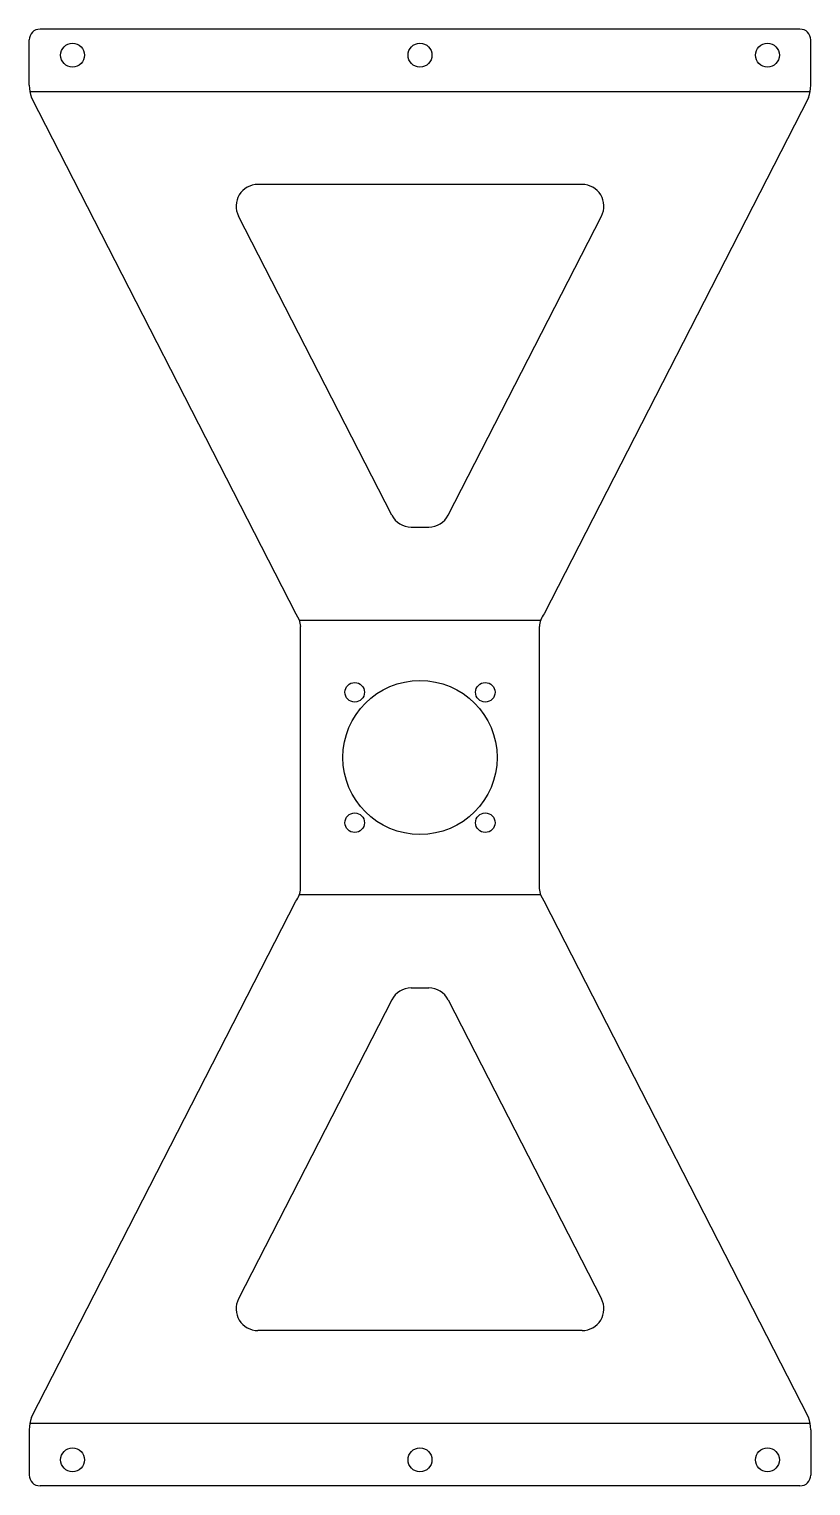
# Model space of a CAD drawing. Header units: millimetres. Extents: x -180 to 180, y -336 to 336.
import ezdxf

# ---------------------------------------------------------------- set-up
doc = ezdxf.new("R2010")
doc.units = ezdxf.units.MM

msp = doc.modelspace()

# ---------------------------------------------------------------- linework, layer by layer
for p, q in [((-180, 309.85), (-180, 330.68)), ((175, 335.68), (-175, 335.68)), ((180, 309.85), (180, 330.68)), ((-178.93, 304.09), (-57.13, 66.18)), ((178.93, 304.09), (57.13, 66.18)), ((74.69, 264.09), (-74.69, 264.09)), ((-12.99, 111.62), (-83.6, 249.53)), ((12.99, 111.62), (83.6, 249.53)), ((-4.09, 106.18), (4.09, 106.18)), ((-55, -60.42), (-55, 60.42)), ((55, -60.42), (55, 60.42)), ((-178.93, -304.09), (-57.13, -66.18)), ((178.93, -304.09), (57.13, -66.18)), ((-4.09, -106.18), (4.09, -106.18)), ((-12.99, -111.62), (-83.6, -249.53)), ((12.99, -111.62), (83.6, -249.53)), ((74.69, -264.09), (-74.69, -264.09)), ((-180, -309.85), (-180, -330.68)), ((180, -309.85), (180, -330.68)), ((175, -335.68), (-175, -335.68))]:
    msp.add_line(p, q)
at = {"color": 1}
for p, q in [((-179.72, 306.97), (179.72, 306.97)), ((-55.57, 63.3), (55.56, 63.3)), ((55.56, -63.3), (-55.57, -63.3)), ((179.72, -306.97), (-179.72, -306.97))]:
    msp.add_line(p, q, dxfattribs=at)
at = {"flags": 128}
for points in [[(-57.13, 66.18), (-55.63, 63.45), (-55, 60.42)], [(57.13, -66.18), (55.63, -63.45), (55, -60.42)]]:
    msp.add_lwpolyline(points, dxfattribs=at)
for centre, radius in [((-160, 323.68), 5.5), ((0, 323.68), 5.5), ((160, 323.68), 5.5), ((0, 0), 35.5), ((-30.05, 30.05), 4.5), ((30.05, 30.05), 4.5), ((-30.05, -30.05), 4.5), ((30.05, -30.05), 4.5), ((-160, -323.68), 5.5), ((0, -323.68), 5.5), ((160, -323.68), 5.5)]:
    msp.add_circle(centre, radius)
for centre, radius, start, end in [((-175, 330.68), 5, 90, 180), ((175, 330.68), 5, 0, 90), ((-162.27, 310.15), 17.73, 180.97762, 199.99512), ((162.34, 310.13), 17.66, 339.96764, 359.05962), ((-74.69, 254.09), 10, 90, 207.11109), ((74.69, 254.09), 10, 332.88891, 90), ((-4.09, 116.18), 10, 207.11109, 270), ((4.09, 116.18), 10, 270, 332.88891), ((65.65, 59.75), 10.67, 142.95775, 176.41456), ((-65.65, -59.75), 10.67, 322.95775, 356.41456), ((-4.09, -116.18), 10, 90, 152.88891), ((4.09, -116.18), 10, 27.11109, 90), ((-74.69, -254.09), 10, 152.88891, 270), ((74.69, -254.09), 10, 270, 27.11109), ((-162.34, -310.13), 17.66, 159.96764, 179.05962), ((162.27, -310.15), 17.73, 0.97762, 19.99512), ((-175, -330.68), 5, 180, 270), ((175, -330.68), 5, 270, 360)]:
    msp.add_arc(centre, radius, start, end)

doc.saveas('drawing.dxf')
